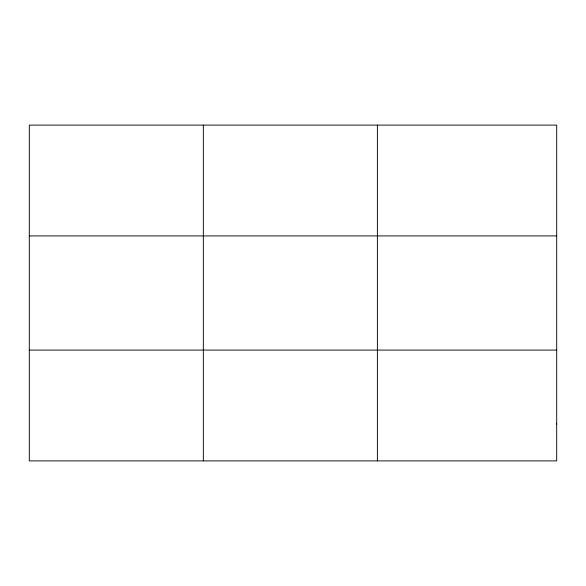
<?xml version="1.0" encoding="UTF-8"?>
<svg xmlns="http://www.w3.org/2000/svg" width="586" height="586" viewBox="0 0 586 586"><rect width="100%" height="100%" fill="white"/><g stroke="black" fill="none" stroke-linecap="round" stroke-linejoin="round"><path stroke-width="0.88" d="M203.342 125.104L203.342 460.896M377.384 125.104L377.384 460.896M29.3 235.916L556.7 235.916M29.3 350.084L556.7 350.084M556.7 423.956L556.7 460.896L29.3 460.896L29.3 125.104L556.7 125.104L556.7 423.956"/></g></svg>
